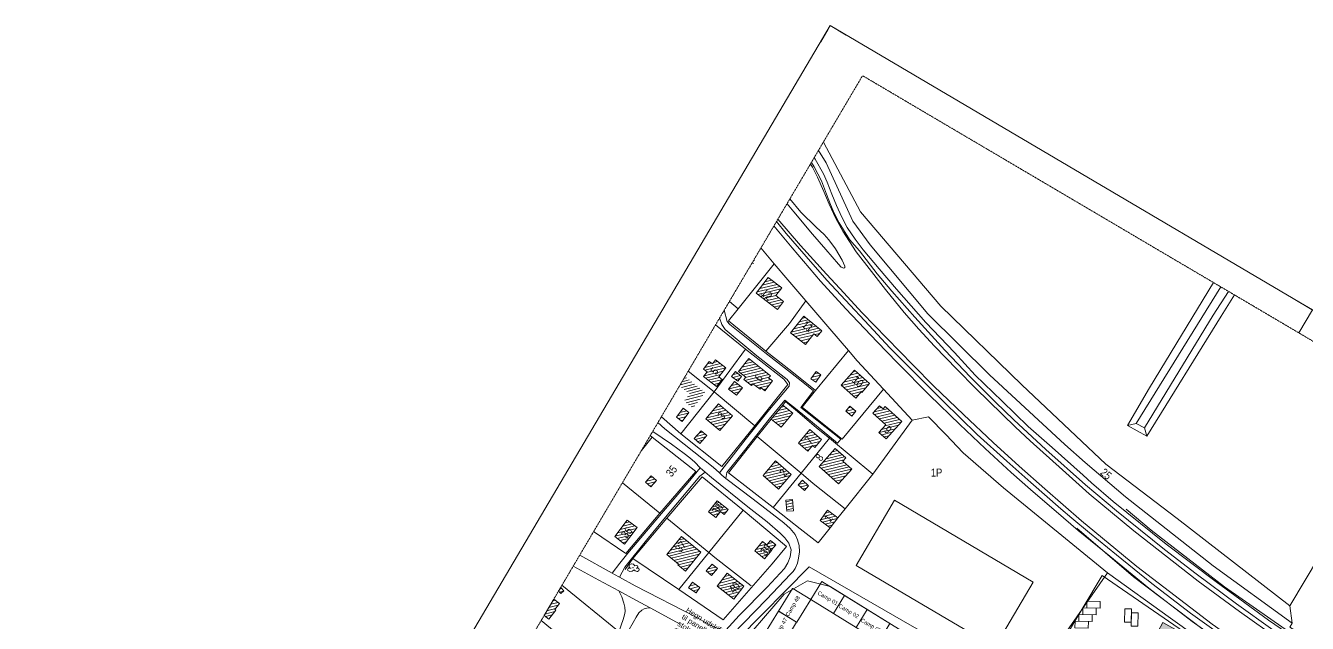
# Model space of a CAD drawing. Header units: metres. Extents: x 585637 to 586843, y 6137463 to 6138529.
# Drawn here: x 585636.8 to 586117.3, y 6138305.1 to 6138529.3 of the extents above; entities that cross this region are included whole.
import ezdxf
from ezdxf.enums import TextEntityAlignment as Align

# ---------------------------------------------------------------- set-up
doc = ezdxf.new("R2010")
doc.units = ezdxf.units.M
doc.header["$MEASUREMENT"] = 0
doc.linetypes.add('DGN_STYLE_2', pattern=[0.030554, 0.018333, -0.012222])
for name, color, linetype, lineweight in [('adresse', 7, 'Continuous', 13), ('Alle felter', 7, 'Continuous', 13), ('bygning', 252, 'Continuous', 0), ('Camp_info', 7, 'Continuous', 0), ('FRAME', 7, 'Continuous', 13), ('Grundkort', 7, 'Continuous', 13), ('hegn', 252, 'Continuous', 13), ('parkering', 252, 'Continuous', 13), ('skrænt', 252, 'Continuous', 13), ('TC_S_FLM_20X05', 7, 'Continuous', 0), ('trægruppe', 252, 'Continuous', 13), ('TV_A_INF_Tekst', 7, 'Continuous', 0), ('vejkant', 252, 'Continuous', 13)]:
    doc.layers.add(name, color=color, linetype=linetype, lineweight=lineweight)
doc.layers.add('skov', color=7, linetype='Continuous', lineweight=13, true_color=0x848484)
doc.layers.add('tekniskareal sportsanlæg', color=7, linetype='Continuous', lineweight=13, true_color=0x848484)
doc.layers.add('TC_S_VRM_20X05', color=6, linetype='DGN_STYLE_2', lineweight=0, plot=False)
doc.styles.add('Style-Arial', font='arial.ttf')
doc.styles.add('Style-Verdana', font='verdana.ttf')

# ---------------------------------------------------------------- blocks, each defined once
blk = doc.blocks.new('TRAGRP')
at = {"color": 0, "linetype": 'ByBlock', "lineweight": -2, "flags": 128}
for points in [[(0.037, -0.071), (-0.03, -0.125), (-0.043, -0.13), (-0.115, -0.138), (-0.126, -0.136), (-0.193, -0.1), (-0.205, -0.074), (-0.186, -0.022), (-0.186, -0.022), (-0.136, 0.007), (-0.136, 0.007)], [(-0.064, -0.015), (-0.116, -0.008), (-0.145, 0.023), (-0.15, 0.079), (-0.123, 0.121), (-0.056, 0.151), (-0.049, 0.152), (0.014, 0.138), (0.015, 0.138), (0.059, 0.09), (0.064, 0.073)], [(0.064, 0.073), (0.116, 0.09), (0.164, 0.071), (0.182, 0.03), (0.182, 0.022), (0.161, -0.008), (0.135, -0.016), (0.114, -0.013)], [(0.169, -0.005), (0.214, -0.026), (0.232, -0.069), (0.214, -0.113), (0.211, -0.116), (0.162, -0.133), (0.161, -0.133), (0.081, -0.108), (0.037, -0.071)]]:
    blk.add_lwpolyline(points, dxfattribs=at)
at = {"color": 0, "linetype": 'ByBlock', "lineweight": -2}
blk.add_point((0, 0), dxfattribs=at)

msp = doc.modelspace()

# ---------------------------------------------------------------- hatches: boundary and pattern name
at = {"layer": 'bygning', "lineweight": 0}
h = msp.add_hatch(dxfattribs=at)
h.set_pattern_fill('HATCH', color=256, scale=0.1, style=0, pattern_type=2)
h.set_pattern_definition([(13.65, (585909.4417, 6138440.349), (-0.23599, 0.971756), [])])
h.paths.add_polyline_path([(585915.09, 6138434.8), (585920.23, 6138430.94), (585918.03, 6138428.02), (585920.92, 6138425.85), (585918.69, 6138422.89), (585910.66, 6138428.92)], flags=0)
h = msp.add_hatch(dxfattribs=at)
h.set_pattern_fill('HATCH', color=256, scale=0.1, style=0, pattern_type=2)
h.set_pattern_definition([(13.65, (585932.4346, 6138396.9088), (-0.23599, 0.971756), [])])
h.paths.add_polyline_path([(585928.47, 6138420.28), (585935.3, 6138414.84), (585933.56, 6138412.65), (585932.29, 6138413.67), (585929.13, 6138409.7), (585923.57, 6138414.12)], flags=0)
h = msp.add_hatch(dxfattribs=at)
h.set_pattern_fill('HATCH', color=256, scale=0.1, style=0, pattern_type=2)
h.set_pattern_definition([(13.65, (585901.3331, 6138393.2535), (-0.23599, 0.971756), [])])
h.paths.add_polyline_path([(585893.08, 6138403.33), (585894.3, 6138402.4), (585895.45, 6138403.91), (585899.29, 6138400.98), (585896.65, 6138397.53), (585897.84, 6138396.62), (585895.79, 6138393.93), (585890.87, 6138397.68), (585892.26, 6138399.49), (585890.92, 6138400.51)], flags=0)
h = msp.add_hatch(dxfattribs=at)
h.set_pattern_fill('HATCH', color=256, scale=0.1, style=0, pattern_type=2)
h.set_pattern_definition([(13.65, (585897.8529, 6138383.9024), (-0.23599, 0.971756), [])])
h.paths.add_polyline_path([(585907.87, 6138404.39), (585915.97, 6138397.99), (585915.32, 6138397.17), (585916.78, 6138396.02), (585913.9, 6138392.38), (585912.54, 6138393.46), (585912.11, 6138392.91), (585909.45, 6138395.01), (585908.88, 6138394.28), (585906.02, 6138396.54), (585906.73, 6138397.44), (585904.05, 6138399.56)], flags=0)
h = msp.add_hatch(dxfattribs=at)
h.set_pattern_fill('HATCH', color=256, scale=0.1, style=0, pattern_type=2)
h.set_pattern_definition([(13.65, (585910.5154, 6138396.3506), (-0.23599, 0.97176), [])])
h.paths.add_polyline_path([(585902.84, 6138399.52), (585905.19, 6138397.7), (585903.79, 6138395.89), (585901.44, 6138397.71)], flags=0)
h = msp.add_hatch(dxfattribs=at)
h.set_pattern_fill('HATCH', color=256, scale=0.1, style=0, pattern_type=2)
h.set_pattern_definition([(13.65, (585945.1588, 6138394.5158), (-0.23599, 0.971756), [])])
h.paths.add_polyline_path([(585933.13, 6138399.55), (585934.93, 6138398.29), (585932.99, 6138395.54), (585931.19, 6138396.8)], flags=0)
h = msp.add_hatch(dxfattribs=at)
h.set_pattern_fill('HATCH', color=256, scale=0.1, style=0, pattern_type=2)
h.set_pattern_definition([(13.65, (585945.431, 6138384.7386), (-0.23599, 0.971756), [])])
h.paths.add_polyline_path([(585953.18, 6138395.04), (585950.23, 6138391.72), (585950.05, 6138391.89), (585948.02, 6138389.6), (585942.49, 6138394.51), (585947.46, 6138400.12)], flags=0)
h = msp.add_hatch(dxfattribs=at)
h.set_pattern_fill('HATCH', color=256, scale=0.1, style=0, pattern_type=2)
h.set_pattern_definition([(13.65, (585903.1078, 6138397.8003), (-0.23599, 0.97176), [])])
h.paths.add_polyline_path([(585905.49, 6138393.49), (585903.24, 6138390.65), (585900.32, 6138392.97), (585902.57, 6138395.81)], flags=0)
h = msp.add_hatch(dxfattribs=at)
h.set_pattern_fill('HATCH', color=256, scale=0.1, style=0, pattern_type=2)
h.set_pattern_definition([(13.65, (585915.611, 6138428.3271), (-0.235989, 0.971756), [])])
h.paths.add_polyline_path([(585883.23, 6138385.79), (585885.39, 6138384.19), (585882.91, 6138380.87), (585880.76, 6138382.48)], flags=0)
h = msp.add_hatch(dxfattribs=at)
h.set_pattern_fill('HATCH', color=256, scale=0.1, style=0, pattern_type=2)
h.set_pattern_definition([(13.65, (585919.9785, 6138381.7886), (-0.23599, 0.971756), [])])
h.paths.add_polyline_path([(585897.03, 6138377.39), (585891.79, 6138381.84), (585896.55, 6138387.45), (585901.79, 6138383)], flags=0)
h = msp.add_hatch(dxfattribs=at)
h.set_pattern_fill('HATCH', color=256, scale=0.1, style=0, pattern_type=2)
h.set_pattern_definition([(13.65, (585931.1921, 6138373.4726), (-0.23599, 0.971756), [])])
h.paths.add_polyline_path([(585920.62, 6138386.97), (585924.36, 6138383.9), (585920.02, 6138378.64), (585916.29, 6138381.72)], flags=0)
h = msp.add_hatch(dxfattribs=at)
h.set_pattern_fill('HATCH', color=256, scale=0.1, style=0, pattern_type=2)
h.set_pattern_definition([(13.65, (585957.5745, 6138381.7272), (-0.23599, 0.971756), [])])
h.paths.add_polyline_path([(585945.74, 6138386.55), (585947.97, 6138384.73), (585946.46, 6138382.88), (585944.23, 6138384.7)], flags=0)
h = msp.add_hatch(dxfattribs=at)
h.set_pattern_fill('HATCH', color=256, scale=0.1, style=0, pattern_type=2)
h.set_pattern_definition([(13.65, (585966.4383, 6138361.4812), (-0.23599, 0.971756), [])])
h.paths.add_polyline_path([(585965.3, 6138380.79), (585959.42, 6138374.28), (585956.67, 6138376.76), (585959.25, 6138379.61), (585954.43, 6138383.95), (585956.92, 6138386.72), (585958.24, 6138385.53), (585959.06, 6138386.43)], flags=0)
h = msp.add_hatch(dxfattribs=at)
h.set_pattern_fill('HATCH', color=256, scale=0.1, style=0, pattern_type=2)
h.set_pattern_definition([(13.65, (585883.019, 6138382.2344), (-0.23599, 0.971756), [])])
h.paths.add_polyline_path([(585889.58, 6138372.6), (585887.46, 6138374.4), (585889.99, 6138377.37), (585892.1, 6138375.57)], flags=0)
h = msp.add_hatch(dxfattribs=at)
h.set_pattern_fill('HATCH', color=256, scale=0.1, style=0, pattern_type=2)
h.set_pattern_definition([(13.65, (585937.8056, 6138364.8596), (-0.23599, 0.971756), [])])
h.paths.add_polyline_path([(585930.78, 6138377.77), (585935.17, 6138374.08), (585932.64, 6138371.06), (585931.76, 6138371.78), (585929.98, 6138369.66), (585926.51, 6138372.7)], flags=0)
h = msp.add_hatch(dxfattribs=at)
h.set_pattern_fill('HATCH', color=256, scale=0.1, style=0, pattern_type=2)
h.set_pattern_definition([(13.65, (585936.5488, 6138344.1413), (-0.23599, 0.971756), [])])
h.paths.add_polyline_path([(585944.21, 6138367.17), (585943.11, 6138365.94), (585946.48, 6138362.92), (585941.56, 6138357.44), (585934.29, 6138363.94), (585940.28, 6138370.67)], flags=0)
h = msp.add_hatch(dxfattribs=at)
h.set_pattern_fill('HATCH', color=256, scale=0.1, style=0, pattern_type=2)
h.set_pattern_definition([(13.65, (585917.4874, 6138360.1032), (-0.23599, 0.97176), [])])
h.paths.add_polyline_path([(585913.22, 6138360.56), (585917.95, 6138366.02), (585923.79, 6138360.96), (585919.06, 6138355.5)], flags=0)
h = msp.add_hatch(dxfattribs=at)
h.set_pattern_fill('HATCH', color=256, scale=0.1, style=0, pattern_type=2)
h.set_pattern_definition([(13.65, (585886.8385, 6138392.4559), (-0.23599, 0.971756), [])])
h.paths.add_polyline_path([(585871.28, 6138360.44), (585873.27, 6138358.7), (585871.15, 6138356.29), (585869.17, 6138358.03)], flags=0)
h = msp.add_hatch(dxfattribs=at)
h.set_pattern_fill('HATCH', color=256, scale=0.1, style=0, pattern_type=2)
h.set_pattern_definition([(13.65, (585923.1522, 6138350.1743), (-0.23599, 0.97176), [])])
h.paths.add_polyline_path([(585927.97, 6138358.8), (585930.32, 6138356.75), (585928.79, 6138355), (585926.44, 6138357.06)], flags=0)
h = msp.add_hatch(dxfattribs=at)
h.set_pattern_fill('HATCH', color=256, scale=0.1, style=0, pattern_type=2)
h.set_pattern_definition([(13.65, (585871.1799, 6138358.5997), (-0.23599, 0.971756), [])])
h.paths.add_polyline_path([(585895.99, 6138351.08), (585900.15, 6138347.84), (585898.69, 6138345.97), (585897.29, 6138347.06), (585895.56, 6138344.84), (585892.81, 6138347)], flags=0)
h = msp.add_hatch(dxfattribs=at)
h.set_pattern_fill('HATCH', color=256, scale=0.1, style=0, pattern_type=2)
h.set_pattern_definition([(13.65, (585919.0737, 6138360.2882), (-0.23599, 0.971756), [])])
h.paths.add_polyline_path([(585921.79, 6138351.31), (585924.27, 6138351.54), (585924.66, 6138347.37), (585922.18, 6138347.14)], flags=0)
h = msp.add_hatch(dxfattribs=at)
h.set_pattern_fill('HATCH', color=256, scale=0.1, style=0, pattern_type=2)
h.set_pattern_definition([(13.65, (585928.8589, 6138355.9237), (-0.23599, 0.971756), [])])
h.paths.add_polyline_path([(585937.38, 6138347.53), (585941.21, 6138344.74), (585938.44, 6138340.96), (585934.62, 6138343.75)], flags=0)
h = msp.add_hatch(dxfattribs=at)
h.set_pattern_fill('HATCH', color=256, scale=0.1, style=0, pattern_type=2)
h.set_pattern_definition([(13.65, (585883.1078, 6138329.5253), (-0.23599, 0.971756), [])])
h.paths.add_polyline_path([(585862.34, 6138343.82), (585865.97, 6138341.03), (585861.24, 6138334.86), (585857.6, 6138337.65)], flags=0)
h = msp.add_hatch(dxfattribs=at)
h.set_pattern_fill('HATCH', color=256, scale=0.1, style=0, pattern_type=2)
h.set_pattern_definition([(13.65, (585894.5551, 6138325.1221), (-0.23599, 0.971756), [])])
h.paths.add_polyline_path([(585889.87, 6138331.76), (585884.13, 6138324.71), (585881.26, 6138327.04), (585881.52, 6138327.35), (585877.15, 6138330.91), (585882.63, 6138337.64)], flags=0)
h = msp.add_hatch(dxfattribs=at)
h.set_pattern_fill('HATCH', color=256, scale=0.1, style=0, pattern_type=2)
h.set_pattern_definition([(13.65, (585896.1294, 6138346.8067), (-0.23599, 0.971756), [])])
h.paths.add_polyline_path([(585910.19, 6138332.34), (585913.08, 6138335.83), (585914.62, 6138334.55), (585915.99, 6138336.2), (585917.96, 6138334.56), (585916.4, 6138332.69), (585916.5, 6138332.61), (585913.79, 6138329.35)], flags=0)
h = msp.add_hatch(dxfattribs=at)
h.set_pattern_fill('HATCH', color=256, scale=0.1, style=0, pattern_type=2)
h.set_pattern_definition([(13.65, (585887.2408, 6138319.0856), (-0.23599, 0.971756), [])])
h.paths.add_polyline_path([(585893.94, 6138323.13), (585891.95, 6138324.8), (585894.13, 6138327.38), (585896.11, 6138325.72)], flags=0)
h = msp.add_hatch(dxfattribs=at)
h.set_pattern_fill('HATCH', color=256, scale=0.1, style=0, pattern_type=2)
h.set_pattern_definition([(13.65, (585899.3405, 6138319.7901), (-0.23599, 0.97176), [])])
h.paths.add_polyline_path([(585906.06, 6138319.12), (585902.24, 6138314.2), (585895.97, 6138319.06), (585899.79, 6138323.98)], flags=0)
h = msp.add_hatch(dxfattribs=at)
h.set_pattern_fill('HATCH', color=256, scale=0.1, style=0, pattern_type=2)
h.set_pattern_definition([(13.65, (585869.0989, 6138288.6888), (-0.235989, 0.971756), [])])
h.paths.add_polyline_path([(585837.35, 6138318.6), (585838.52, 6138317.37), (585837.41, 6138316.31), (585836.54, 6138317.22)], flags=0)
h = msp.add_hatch(dxfattribs=at)
h.set_pattern_fill('HATCH', color=256, scale=0.1, style=0, pattern_type=2)
h.set_pattern_definition([(13.65, (585898.1251, 6138319.0557), (-0.23599, 0.971756), [])])
h.paths.add_polyline_path([(585888.11, 6138316.54), (585885.29, 6138318.48), (585886.73, 6138320.56), (585889.55, 6138318.62)], flags=0)
at = {"layer": 'bygning', "linetype": 'Continuous', "lineweight": 13, "true_color": 0xc8c8c8, "transparency": 33554534}
msp.add_hatch(color=9, dxfattribs=at).paths.add_polyline_path([(586069.1, 6138297.62), (586061.23, 6138301.98), (586063.16, 6138305.48), (586071.03, 6138301.13)], flags=17)

# ---------------------------------------------------------------- linework, layer by layer
at = {"layer": 'Alle felter', "color": 7, "transparency": 33554534, "flags": 128}
msp.add_lwpolyline([(585962.57, 6138351.26), (586014.52, 6138320.59), (586000.09, 6138296.14), (585948.14, 6138326.81)], close=True, dxfattribs=at)
at = {"layer": 'Alle felter', "color": 7, "lineweight": 13, "transparency": 33554534, "flags": 128}
for points in [[(585925.88, 6138305.62), (585931.09, 6138314.04), (585924.36, 6138318.21), (585924.28, 6138318.25), (585919.03, 6138309.75), (585925.83, 6138305.53)], [(585939.59, 6138308.78), (585931.09, 6138314.04), (585935.3, 6138320.84), (585943.8, 6138315.58)], [(585948.1, 6138303.51), (585939.59, 6138308.78), (585943.8, 6138315.57), (585952.3, 6138310.31)], [(585920.62, 6138297.12), (585925.83, 6138305.53), (585919.09, 6138309.71), (585919.03, 6138309.75), (585913.76, 6138301.24), (585920.56, 6138297.03)], [(585956.59, 6138298.25), (585948.1, 6138303.51), (585952.3, 6138310.31), (585960.8, 6138305.05)]]:
    msp.add_lwpolyline(points, close=True, dxfattribs=at)
at = {"layer": 'bygning', "lineweight": 0}
for p, q in [((585908.19, 6138438.72), (585908.58, 6138438.82)), ((585908.9, 6138439.94), (585909.76, 6138440.16)), ((585909.62, 6138441.16), (585909.99, 6138441.25)), ((585882.12, 6138394.52), (585886.53, 6138395.66)), ((585882.66, 6138393.63), (585887.52, 6138394.88)), ((585882.84, 6138395.74), (585885.55, 6138396.44)), ((585883.56, 6138396.96), (585884.57, 6138397.22)), ((585883.64, 6138392.85), (585888.5, 6138394.1)), ((585883.93, 6138388.79), (585890.69, 6138390.54)), ((585884.35, 6138387.87), (585889.66, 6138389.24)), ((585884.62, 6138392.07), (585889.48, 6138393.32)), ((585884.96, 6138390.09), (585891.45, 6138391.77)), ((585885.6, 6138391.29), (585890.46, 6138392.54)), ((585885.32, 6138387.09), (585888.62, 6138387.94)), ((585886.3, 6138386.31), (585887.59, 6138386.64)), ((585833.62, 6138312.27), (585836.42, 6138312.99)), ((585834.34, 6138313.49), (585835.42, 6138313.77)), ((585831.47, 6138308.62), (585835.18, 6138309.58)), ((585831.67, 6138307.64), (585834.19, 6138308.29)), ((585832.18, 6138309.84), (585835.43, 6138310.67)), ((585832.9, 6138311.05), (585836.42, 6138311.96)), ((585832.67, 6138306.86), (585833.2, 6138307))]:
    msp.add_line(p, q, dxfattribs=at)
at = {"layer": 'bygning', "lineweight": 0, "flags": 128}
for points in [[(585915.09, 6138434.8), (585920.23, 6138430.94), (585918.03, 6138428.02), (585920.92, 6138425.85), (585918.69, 6138422.89), (585910.66, 6138428.92)], [(585928.47, 6138420.28), (585935.3, 6138414.84), (585933.56, 6138412.65), (585932.29, 6138413.67), (585929.13, 6138409.7), (585923.57, 6138414.12)], [(585893.08, 6138403.33), (585894.3, 6138402.4), (585895.45, 6138403.91), (585899.29, 6138400.98), (585896.65, 6138397.53), (585897.84, 6138396.62), (585895.79, 6138393.93), (585890.87, 6138397.68), (585892.26, 6138399.49), (585890.92, 6138400.51)], [(585907.87, 6138404.39), (585915.97, 6138397.99), (585915.32, 6138397.17), (585916.78, 6138396.02), (585913.9, 6138392.38), (585912.54, 6138393.46), (585912.11, 6138392.91), (585909.45, 6138395.01), (585908.88, 6138394.28), (585906.02, 6138396.54), (585906.73, 6138397.44), (585904.05, 6138399.56)], [(585902.84, 6138399.52), (585905.19, 6138397.7), (585903.79, 6138395.89), (585901.44, 6138397.71)], [(585933.13, 6138399.55), (585934.93, 6138398.29), (585932.99, 6138395.54), (585931.19, 6138396.8)], [(585953.18, 6138395.04), (585950.23, 6138391.72), (585950.05, 6138391.89), (585948.02, 6138389.6), (585942.49, 6138394.51), (585947.46, 6138400.12)], [(585905.49, 6138393.49), (585903.24, 6138390.65), (585900.32, 6138392.97), (585902.57, 6138395.81)], [(585883.23, 6138385.79), (585885.39, 6138384.19), (585882.91, 6138380.87), (585880.76, 6138382.48)], [(585897.03, 6138377.39), (585891.79, 6138381.84), (585896.55, 6138387.45), (585901.79, 6138383)], [(585920.62, 6138386.97), (585924.36, 6138383.9), (585920.02, 6138378.64), (585916.29, 6138381.72)], [(585945.74, 6138386.55), (585947.97, 6138384.73), (585946.46, 6138382.88), (585944.23, 6138384.7)], [(585965.3, 6138380.79), (585959.42, 6138374.28), (585956.67, 6138376.76), (585959.25, 6138379.61), (585954.43, 6138383.95), (585956.92, 6138386.72), (585958.24, 6138385.53), (585959.06, 6138386.43)], [(585889.58, 6138372.6), (585887.46, 6138374.4), (585889.99, 6138377.37), (585892.1, 6138375.57)], [(585930.78, 6138377.77), (585935.17, 6138374.08), (585932.64, 6138371.06), (585931.76, 6138371.78), (585929.98, 6138369.66), (585926.51, 6138372.7)], [(585944.21, 6138367.17), (585943.11, 6138365.94), (585946.48, 6138362.92), (585941.56, 6138357.44), (585934.29, 6138363.94), (585940.28, 6138370.67)], [(585913.22, 6138360.56), (585917.95, 6138366.02), (585923.79, 6138360.96), (585919.06, 6138355.5)], [(585871.28, 6138360.44), (585873.27, 6138358.7), (585871.15, 6138356.29), (585869.17, 6138358.03)], [(585927.97, 6138358.8), (585930.32, 6138356.75), (585928.79, 6138355), (585926.44, 6138357.06)], [(585895.99, 6138351.08), (585900.15, 6138347.84), (585898.69, 6138345.97), (585897.29, 6138347.06), (585895.56, 6138344.84), (585892.81, 6138347)], [(585921.79, 6138351.31), (585924.27, 6138351.54), (585924.66, 6138347.37), (585922.18, 6138347.14)], [(585937.38, 6138347.53), (585941.21, 6138344.74), (585938.44, 6138340.96), (585934.62, 6138343.75)], [(585862.34, 6138343.82), (585865.97, 6138341.03), (585861.24, 6138334.86), (585857.6, 6138337.65)], [(585889.87, 6138331.76), (585884.13, 6138324.71), (585881.26, 6138327.04), (585881.52, 6138327.35), (585877.15, 6138330.91), (585882.63, 6138337.64)], [(585910.19, 6138332.34), (585913.08, 6138335.83), (585914.62, 6138334.55), (585915.99, 6138336.2), (585917.96, 6138334.56), (585916.4, 6138332.69), (585916.5, 6138332.61), (585913.79, 6138329.35)], [(585893.94, 6138323.13), (585891.95, 6138324.8), (585894.13, 6138327.38), (585896.11, 6138325.72)], [(585906.06, 6138319.12), (585902.24, 6138314.2), (585895.97, 6138319.06), (585899.79, 6138323.98)], [(585837.35, 6138318.6), (585838.52, 6138317.37), (585837.41, 6138316.31), (585836.54, 6138317.22)], [(585888.11, 6138316.54), (585885.29, 6138318.48), (585886.73, 6138320.56), (585889.55, 6138318.62)]]:
    msp.add_lwpolyline(points, close=True, dxfattribs=at)
msp.add_lwpolyline([(585834.79, 6138314.25), (585836.92, 6138312.61), (585835.19, 6138310.36), (585835.56, 6138310.07), (585832.94, 6138306.66), (585831.13, 6138308.05), (585831.13, 6138308.05), (585834.79, 6138314.25)], dxfattribs=at)
at = {"layer": 'bygning', "color": 7, "lineweight": 13, "transparency": 33554534, "flags": 128}
msp.add_lwpolyline([(586069.1, 6138297.62), (586061.23, 6138301.98), (586063.16, 6138305.48), (586071.03, 6138301.13)], close=True, dxfattribs=at)
at = {"layer": 'FRAME', "flags": 128}
msp.add_lwpolyline([(585938.38, 6138529.29), (586842.57, 6137996.1), (586540.94, 6137484.59), (585636.75, 6138017.78)], close=True, dxfattribs=at)
at = {"layer": 'Grundkort', "color": 7, "transparency": 33554534, "flags": 128}
for points in [[(586535.26, 6138151.27), (586499.44, 6138155.41), (586465.96, 6138160.17), (586407.64, 6138170.16), (586394.4, 6138173.31), (586370.65, 6138179.15), (586350.03, 6138185.64), (586326.27, 6138193.2), (586297.03, 6138203.54), (586274.7, 6138213.53), (586213.23, 6138240.8), (586189.47, 6138253.4), (586163.73, 6138268.16), (586141.77, 6138281.3), (586126.39, 6138291.19), (586109.01, 6138302.89), (586086.24, 6138318.83), (586058.7, 6138340.06), (586049.43, 6138347.98)], [(586030.84, 6138340.83), (586052.07, 6138322.57), (586078.27, 6138302.77), (586112.29, 6138278.93), (586172.5, 6138244.18), (586198.69, 6138230.24), (586225.78, 6138216.65), (586255.67, 6138202.88), (586294.01, 6138187.5), (586328.56, 6138175.71), (586354.67, 6138167.15), (586393.19, 6138155.1), (586444.04, 6138143.31), (586492.37, 6138135.49), (586549.25, 6138130.17)], [(586551.18, 6138126.26), (586537.17, 6138124.45), (586526.77, 6138124.05), (586511.58, 6138125.46), (586472.78, 6138131.65), (586452.18, 6138136.25), (586386.98, 6138151.05), (586357.38, 6138158.85), (586287.58, 6138183.64), (586240.57, 6138203.24), (586201.17, 6138223.04), (586161.57, 6138245.63), (586096.17, 6138284.63), (586040.37, 6138323.02), (586010.96, 6138273.97), (585938.36, 6138318.97), (585929.88, 6138321.11), (585921.17, 6138316.02), (585909.57, 6138302.62), (585904.17, 6138288.63), (585896.97, 6138267.62), (585894.48, 6138266.28)]]:
    msp.add_lwpolyline(points, dxfattribs=at)
at = {"layer": 'hegn'}
for p, q in [((585917.42, 6138440.01), (585912.45, 6138445.94)), ((585917.42, 6138440.01), (585903.94, 6138423.11)), ((585900.61, 6138425.87), (585903.94, 6138423.11)), ((585938.26, 6138415.53), (585929.23, 6138426.09)), ((585895.41, 6138417.05), (585906.65, 6138407.9)), ((585945.21, 6138407.4), (585938.26, 6138415.53)), ((585894.86, 6138391.93), (585906.65, 6138407.9)), ((585932.95, 6138392.5), (585945.21, 6138407.4)), ((585885.16, 6138399.68), (585894.86, 6138391.93)), ((585882.42, 6138376.19), (585894.86, 6138391.93)), ((585894.86, 6138391.93), (585910.2, 6138379.25)), ((585969.14, 6138381.31), (585958.4, 6138392.89)), ((585875.11, 6138382.63), (585882.42, 6138376.19)), ((585916.29, 6138381.72), (585910.97, 6138375.17)), ((585954.44, 6138361.02), (585969.14, 6138381.31)), ((585871.66, 6138374.92), (585867.64, 6138369.96)), ((585871.66, 6138374.92), (585870.92, 6138375.52)), ((585910.97, 6138375.17), (585927.46, 6138361.39)), ((585938.09, 6138374.55), (585927.46, 6138361.39)), ((585954.44, 6138361.02), (585938.09, 6138374.55)), ((585927.46, 6138361.39), (585917.06, 6138348.53)), ((585944.03, 6138348.01), (585954.44, 6138361.02)), ((585860.51, 6138357.87), (585874.55, 6138346.47)), ((585905.82, 6138347.54), (585892.85, 6138331.65)), ((585941.21, 6138344.74), (585944.03, 6138348.01)), ((585877.16, 6138344.56), (585864.39, 6138329.39)), ((585877.16, 6138344.56), (585892.85, 6138331.65)), ((585892.85, 6138331.65), (585881.59, 6138317.85)), ((585864.39, 6138329.39), (585861.48, 6138325.37)), ((585864.39, 6138329.39), (585881.59, 6138317.85)), ((585830.03, 6138306.18), (585849.11, 6138290.59))]:
    msp.add_line(p, q, dxfattribs=at)
at = {"layer": 'hegn', "flags": 128}
for points in [[(585935.83, 6138485.61), (585949.82, 6138459.4), (585979.89, 6138424.05), (586010.23, 6138394.58), (586041.75, 6138364.86), (586068.54, 6138344.41), (586110.79, 6138311.72)], [(586111.64, 6138305.2), (586082.03, 6138326.65), (586049.12, 6138352.52), (586033.98, 6138365.39), (586026.38, 6138372.15), (585998.07, 6138398.29), (585975.02, 6138421.23), (585953.42, 6138447.02), (585946.94, 6138456), (585936.89, 6138477.79), (585934, 6138482.49)], [(585929.23, 6138426.09), (585922.51, 6138433.94), (585917.42, 6138440.01)], [(585903.94, 6138423.11), (585900.25, 6138418.6), (585914.26, 6138407.2)], [(585929.23, 6138426.09), (585923.19, 6138417.62), (585914.26, 6138407.2)], [(585906.65, 6138407.9), (585920.99, 6138396.69), (585922.52, 6138394.69), (585910.2, 6138379.25)], [(585914.26, 6138407.2), (585924.02, 6138399.52), (585932.95, 6138392.5)], [(585958.4, 6138392.89), (585948.48, 6138403.58), (585945.21, 6138407.4)], [(585932.95, 6138392.5), (585927.84, 6138386.19), (585942.86, 6138374.26), (585958.4, 6138392.89)], [(585938.09, 6138374.55), (585933.3, 6138378.51), (585926.12, 6138384.54), (585921.6, 6138388.3), (585920.62, 6138386.97)], [(586042.4, 6138324.1), (586003.33, 6138356), (585988.26, 6138369.08), (585981.72, 6138375.95), (585975.22, 6138382.61), (585969.14, 6138381.31)], [(585874.55, 6138346.47), (585888.04, 6138362.04), (585871.66, 6138374.92)], [(585910.2, 6138379.25), (585897.79, 6138363.96), (585882.42, 6138376.19)], [(585910.97, 6138375.17), (585900.31, 6138361.6), (585917.06, 6138348.53)], [(585905.82, 6138347.54), (585890.34, 6138360.13), (585877.16, 6138344.56)], [(585927.46, 6138361.39), (585931.98, 6138357.61), (585944.03, 6138348.01)], [(585849.68, 6138339.51), (585861.76, 6138331.26), (585874.55, 6138346.47)], [(585881.59, 6138317.85), (585898.27, 6138306.39), (585916.63, 6138327.42), (585922.04, 6138333.99), (585905.82, 6138347.54)], [(585917.06, 6138348.53), (585923.04, 6138343.86), (585927.11, 6138340.52), (585933.87, 6138335.35), (585938.44, 6138340.96)], [(585892.85, 6138331.65), (585895.13, 6138329.77), (585908.73, 6138319.17)], [(585904.11, 6138299.53), (585930.49, 6138326.27), (585969.99, 6138303.54), (586011.58, 6138279.96), (586042.4, 6138324.1)], [(586042.4, 6138324.1), (586065.93, 6138307.08), (586094.55, 6138286.52), (586114.2, 6138273.49), (586144.24, 6138254.33)], [(585849.11, 6138290.59), (585858.69, 6138302.45), (585837.84, 6138319.43)]]:
    msp.add_lwpolyline(points, dxfattribs=at)
at = {"layer": 'parkering', "color": 251, "linetype": 'Continuous', "transparency": 33554534, "flags": 128}
for points in [[(586034.6, 6138310.89), (586034.63, 6138313.39), (586039.62, 6138313.34), (586039.6, 6138310.84)], [(586031.65, 6138305.92), (586031.68, 6138308.42), (586036.68, 6138308.37), (586036.65, 6138305.87)], [(586033.13, 6138308.4), (586033.15, 6138310.9), (586038.15, 6138310.85), (586038.13, 6138308.35)], [(586048.83, 6138310.54), (586051.33, 6138310.52), (586051.28, 6138305.52), (586048.78, 6138305.54)], [(586048.83, 6138310.54), (586051.33, 6138310.52), (586051.28, 6138305.52), (586048.78, 6138305.54)], [(586048.83, 6138310.54), (586051.33, 6138310.52), (586051.28, 6138305.52), (586048.78, 6138305.54)], [(586051.31, 6138309.07), (586053.81, 6138309.04), (586053.77, 6138304.05), (586051.27, 6138304.07)], [(586051.31, 6138309.07), (586053.81, 6138309.04), (586053.77, 6138304.05), (586051.27, 6138304.07)], [(586051.31, 6138309.07), (586053.81, 6138309.04), (586053.77, 6138304.05), (586051.27, 6138304.07)], [(586030.18, 6138303.43), (586030.2, 6138305.93), (586035.2, 6138305.88), (586035.18, 6138303.38)]]:
    msp.add_lwpolyline(points, close=True, dxfattribs=at)
at = {"layer": 'skov', "flags": 128}
msp.add_lwpolyline([(586137.99, 6138357.33), (586110.79, 6138311.72), (586111.64, 6138305.2), (586110.69, 6138303.65), (586142.3, 6138283.77)], dxfattribs=at)
at = {"layer": 'skrænt'}
for p, q in [((586053.17, 6138380.08), (586084.85, 6138431.32)), ((586053.17, 6138380.08), (586049.91, 6138379.35)), ((586057.11, 6138375.27), (586049.91, 6138379.35)), ((586056.28, 6138378.43), (586053.17, 6138380.08)), ((586056.28, 6138378.43), (586057.11, 6138375.27))]:
    msp.add_line(p, q, dxfattribs=at)
at = {"layer": 'skrænt', "flags": 128}
for points in [[(586049.91, 6138379.35), (586058.06, 6138393.4), (586082.11, 6138432.93)], [(586087.69, 6138429.64), (586082.02, 6138420.64), (586056.28, 6138378.43)], [(586090.01, 6138428.27), (586084.98, 6138420.28), (586057.11, 6138375.27)]]:
    msp.add_lwpolyline(points, dxfattribs=at)
at = {"layer": 'TC_S_FLM_20X05', "flags": 128}
for points in [[(585937.62, 6138528), (585938.38, 6138529.29)], [(585944.41, 6138525.73), (585938.38, 6138529.29)], [(585934.83, 6138523.26), (585937.62, 6138528)], [(586114.14, 6138414.04), (586119.22, 6138422.65), (586113.19, 6138426.21), (586125.25, 6138419.1)]]:
    msp.add_lwpolyline(points, dxfattribs=at)
at = {"layer": 'TC_S_VRM_20X05'}
msp.add_lwpolyline([(585659.05, 6138016.22), (586360.88, 6137602.38), (586652.35, 6138096.67), (585950.53, 6138510.52)], close=True, dxfattribs=at)
at = {"layer": 'tekniskareal sportsanlæg', "flags": 128}
for points in [[(585935.83, 6138485.61), (585949.82, 6138459.4), (585979.89, 6138424.05), (586010.23, 6138394.58), (586041.75, 6138364.86), (586068.54, 6138344.41), (586110.79, 6138311.72), (586137.99, 6138357.33), (586157.56, 6138388.44)], [(585969.99, 6138303.54), (585930.49, 6138326.27), (585904.11, 6138299.53)], [(586094.55, 6138286.52), (586065.93, 6138307.08), (586042.4, 6138324.1), (586011.58, 6138279.96)]]:
    msp.add_lwpolyline(points, dxfattribs=at)
at = {"layer": 'vejkant'}
for p, q in [((585891.48, 6138361.86), (585889.6, 6138363.39)), ((585844.48, 6138330.68), (585856.62, 6138323.98))]:
    msp.add_line(p, q, dxfattribs=at)
at = {"layer": 'vejkant', "flags": 128}
for points in [[(585930.98, 6138477.38), (585931.71, 6138476.22), (585933.67, 6138472.4), (585936.03, 6138467.02), (585937.97, 6138462.35), (585940.51, 6138456.92), (585943.08, 6138452.16), (585948.09, 6138444.5), (585953.84, 6138437.02), (585959.13, 6138430.37), (585966.18, 6138421.71), (585971.63, 6138415.47), (585977.54, 6138409.1), (585985.95, 6138400.36), (585992.82, 6138393.27), (586007.85, 6138378.73), (586013.32, 6138373.6), (586025.5, 6138362.74), (586035.49, 6138353.75), (586052.24, 6138339.87), (586076.37, 6138320.94), (586091.87, 6138309.55), (586107, 6138298.79), (586125.7, 6138286.33)], [(585931.33, 6138477.96), (585932.35, 6138476.32), (585935.09, 6138471.13), (585937.03, 6138466.06), (585938.46, 6138462.24), (585939.95, 6138458.9), (585941.81, 6138455.32), (585945.66, 6138449.05), (585949.33, 6138444.89), (585956.01, 6138436.21), (585961.53, 6138429.67), (585970.16, 6138419.92), (585981.35, 6138407.61), (585991.03, 6138397.51), (586000.37, 6138388.09), (586007.31, 6138381.39), (586019.27, 6138370.38), (586034.09, 6138357.05), (586045.72, 6138347.37), (586063.8, 6138332.84), (586075.56, 6138323.66), (586090.78, 6138312.46), (586104.37, 6138302.72), (586119.38, 6138292.62)], [(585932.41, 6138479.81), (585932.76, 6138479.26), (585935.94, 6138473.67), (585937.32, 6138470.64), (585939.05, 6138466.08), (585940.71, 6138461.85), (585942.78, 6138457.4), (585944.81, 6138453.62), (585947.71, 6138449.18), (585950.74, 6138445.25), (585956.75, 6138438.1), (585963.27, 6138430.4), (585974.27, 6138418), (585984.97, 6138406.66), (585992.77, 6138398.24), (586002.93, 6138388.45), (586012.68, 6138378.99), (586021.6, 6138371.08), (586033.2, 6138360.67), (586036.39, 6138357.86), (586044.55, 6138350.81), (586064.33, 6138334.82), (586083.08, 6138320.7), (586102.78, 6138306.32), (586120.56, 6138294.01)], [(585922.21, 6138462.51), (585924.81, 6138459.41), (585931.79, 6138451.08), (585936.81, 6138445.33), (585941.51, 6138439.84), (585942.57, 6138438.73), (585943.52, 6138438.39), (585943.88, 6138438.54), (585943.92, 6138439.05), (585942.86, 6138441.36), (585940.42, 6138445.52), (585937.9, 6138448.9), (585936.14, 6138450.91), (585933.15, 6138453.73), (585927.4, 6138459.34), (585923.27, 6138464.29)], [(585918.77, 6138456.66), (585927.24, 6138446.85), (585936.99, 6138436.1), (585941.96, 6138430.67), (585950.33, 6138421.57), (585959.65, 6138412.12), (585969.4, 6138402.05), (585977.31, 6138394.02), (585988.36, 6138383.39), (585999.46, 6138372.93), (586009.23, 6138364.07), (586018.83, 6138355.53), (586032.65, 6138343.55), (586053.35, 6138326.42), (586081.61, 6138304.82), (586106.18, 6138287.49), (586140.53, 6138264.98)], [(585917.33, 6138454.23), (585924.13, 6138445.96), (585934.73, 6138433.5), (585944.32, 6138423.09), (585956.02, 6138410.75), (585963.45, 6138402.91), (585975.63, 6138390.76), (585987.02, 6138379.64), (585996.55, 6138370.69), (586006.29, 6138361.71), (586013.5, 6138355.37), (586025.92, 6138344.67), (586031.38, 6138339.91), (586043.22, 6138330.31), (586057.81, 6138318.37), (586074.09, 6138305.87), (586095.63, 6138290.54), (586120.69, 6138273.68)], [(586129.07, 6138270.79), (586112.43, 6138281.56), (586092.69, 6138295.22), (586073.47, 6138308.97), (586059.05, 6138320.12), (586045.71, 6138330.76), (586035.63, 6138339.02), (586028.97, 6138344.54), (586024.83, 6138348.06), (586013.68, 6138357.89), (586004.68, 6138365.98), (585993.52, 6138375.92), (585980.73, 6138388.46), (585970.97, 6138398.26), (585960.8, 6138408.51), (585953.02, 6138416.78), (585944.16, 6138426.31), (585937.12, 6138433.79), (585929.44, 6138442.67), (585921.93, 6138451.27), (585918.28, 6138455.85)], [(585898.64, 6138422.53), (585899.81, 6138418.3), (585900.83, 6138417.26), (585913.85, 6138406.73), (585927.49, 6138396.02), (585932.16, 6138392.35), (585927.39, 6138386.11), (585942.44, 6138374.17), (585941.76, 6138373.39), (585941.11, 6138372.64), (585925.96, 6138385.17), (585921.44, 6138388.84), (585915.53, 6138381.68), (585906.24, 6138369.93), (585899.69, 6138361.76), (585899.24, 6138359.41)], [(585896.89, 6138361.55), (585906.54, 6138373.97), (585915.02, 6138384.54), (585923.02, 6138394.06), (585923.12, 6138395.34), (585922.23, 6138396.56), (585910.84, 6138405.48), (585899.05, 6138415.27), (585897.79, 6138417.23), (585896.95, 6138419.67)], [(585873.81, 6138380.43), (585876.43, 6138378.12), (585894.5, 6138363.72), (585896.89, 6138361.55)], [(585889.6, 6138363.39), (585887.6, 6138365.53), (585885.8, 6138367.15), (585883.65, 6138368.79), (585878.91, 6138372.36), (585871.86, 6138377.12)], [(585856.62, 6138323.98), (585859.56, 6138327.67), (585862.57, 6138331.4), (585875.11, 6138346.28), (585885.11, 6138357.98), (585889.6, 6138363.39)], [(585891.48, 6138361.86), (585889.56, 6138360.26), (585876.68, 6138344.98), (585869.52, 6138336.35), (585861.44, 6138326.23), (585859.39, 6138322.46)], [(585899.22, 6138302.54), (585904.25, 6138308.08), (585914.78, 6138318.73), (585921.21, 6138325.72), (585922.54, 6138327.79), (585923.34, 6138330.06), (585923.72, 6138332.64), (585922.95, 6138335.18), (585921.38, 6138337.19), (585919.65, 6138338.97), (585914.8, 6138343.16), (585907.58, 6138348.76), (585893.89, 6138359.76), (585891.48, 6138361.86)], [(585896.89, 6138361.55), (585897.79, 6138360.73), (585899.24, 6138359.41)], [(585899.24, 6138359.41), (585909.48, 6138351.64), (585921.03, 6138342.88), (585923.45, 6138340.67), (585925.26, 6138338.44), (585926.2, 6138336.43), (585926.71, 6138334.26), (585926.87, 6138332), (585926.52, 6138329.52), (585926.1, 6138327.69), (585925.27, 6138325.7), (585924.54, 6138324.53), (585923.53, 6138323.54), (585914.47, 6138314.02), (585901.74, 6138300.96)], [(585842.07, 6138326.6), (585851.67, 6138321.35), (585859.21, 6138317.26)], [(585856.62, 6138323.98), (585857.57, 6138323.46), (585859.39, 6138322.46)], [(585859.39, 6138322.46), (585865.34, 6138319.17), (585888.14, 6138307.44), (585893.38, 6138304.5), (585895.38, 6138303.52), (585898.12, 6138302.51), (585898.68, 6138302.48), (585899.22, 6138302.54)], [(585859.21, 6138317.26), (585860.25, 6138315.08), (585861.02, 6138312.73), (585861.37, 6138311.18), (585861.47, 6138309.58), (585861.29, 6138308.26), (585860.84, 6138306.56), (585859.18, 6138301.95), (585847.25, 6138286.92), (585829.69, 6138265.46), (585812.97, 6138244.63), (585800.6, 6138229.24), (585793.79, 6138221.02), (585792.86, 6138220.35), (585791.89, 6138220.1), (585790.98, 6138220.04), (585790.22, 6138220.15), (585787.82, 6138222.08), (585782.72, 6138225.95)], [(585859.21, 6138317.26), (585865.54, 6138313.83), (585870.86, 6138310.94)], [(585781.27, 6138223.49), (585787.53, 6138218.59), (585790.88, 6138216.35), (585792.2, 6138215.97), (585793.03, 6138216.44), (585793.69, 6138216.96), (585802.17, 6138227.52), (585814.09, 6138242.74), (585826, 6138257.33), (585839.66, 6138273.84), (585851.04, 6138287.81), (585862.6, 6138302.19), (585864.57, 6138305.43), (585865.61, 6138307.49), (585866.63, 6138309.06), (585867.73, 6138310.1), (585868.61, 6138310.57), (585869.68, 6138310.88), (585870.86, 6138310.94)], [(585870.86, 6138310.94), (585882.1, 6138304.82)]]:
    msp.add_lwpolyline(points, dxfattribs=at)

# ---------------------------------------------------------------- block references
at = {"layer": 'trægruppe', "xscale": 10.00000000105667, "yscale": 9.999999998507183, "zscale": 10, "rotation": 6.562185937528557e-09}
msp.add_blockref('TRAGRP', (585864.48, 6138325.96), dxfattribs=at)

# ---------------------------------------------------------------- texts
at = {"layer": 'adresse', "style": 'Style-Arial', "width": 0.833333}
for s, rotation, p in [('12', 322.2, (585914.63, 6138428.49)), ('11', 318.6, (585930, 6138416.5)), ('5', 52.2, (585895.02, 6138399.76)), ('6', 52.2, (585911.61, 6138397.23)), ('10', 317.7, (585948.8, 6138395.76)), ('3', 50.4, (585897.63, 6138383.04)), ('7', 49.5, (585930.32, 6138373.95)), ('9', 317.7, (585960.05, 6138377.75)), ('8', 52.2, (585934.36, 6138367.36)), ('35', 52.2, (585878.92, 6138362.24)), ('2', 48.6, (585920.84, 6138361.53)), ('1P', 0, (585978.28, 6138361.67)), ('25', 319.5, (586041.82, 6138361.15)), ('38', 52.2, (585896.13, 6138347.97)), ('36', 52.2, (585862.1, 6138339.14)), ('1', 54, (585937.74, 6138344.53)), ('37', 49.5, (585882.38, 6138333.87)), ('39', 50.4, (585914.26, 6138332.69)), ('40', 50.4, (585902.48, 6138318.52))]:
    msp.add_text(s, height=3, rotation=rotation, dxfattribs=at).set_placement(p, align=Align.MIDDLE_CENTER)
at = {"layer": 'Camp_info', "color": 7, "linetype": 'Continuous', "lineweight": 30, "transparency": 33554534, "style": 'Style-Arial'}
for s, rotation, width, p in [('Camp 01', 329.4417, 1.000002, (585937.52, 6138314.57)), ('Camp 48', 59.4418, 0.999998, (585924.36, 6138311.6)), ('Camp 02', 329.4417, 1.000002, (585945.37, 6138309.72)), ('Camp 47', 59.4418, 0.999998, (585919.68, 6138303.34)), ('Camp 03', 329.4417, 1.000002, (585953.7, 6138304.33))]:
    msp.add_text(s, height=1.5, rotation=rotation, dxfattribs=dict(at, width=width)).set_placement(p, align=Align.MIDDLE_CENTER)
at = {"layer": 'TV_A_INF_Tekst', "linetype": 'Continuous', "insert": (585877.43, 6138298.82), "char_height": 1.9994, "attachment_point": 7, "rotation": 328.2116, "line_spacing_factor": 0.9, "style": 'Style-Verdana'}
msp.add_mtext('\\fArial|b0|i0|c00|p39;Hegn udskiftet\\Ptil panelhegn og\\Pstolper der kan \\Pfjernes\\P(l = 48m)', dxfattribs=at)

doc.saveas('drawing.dxf')
